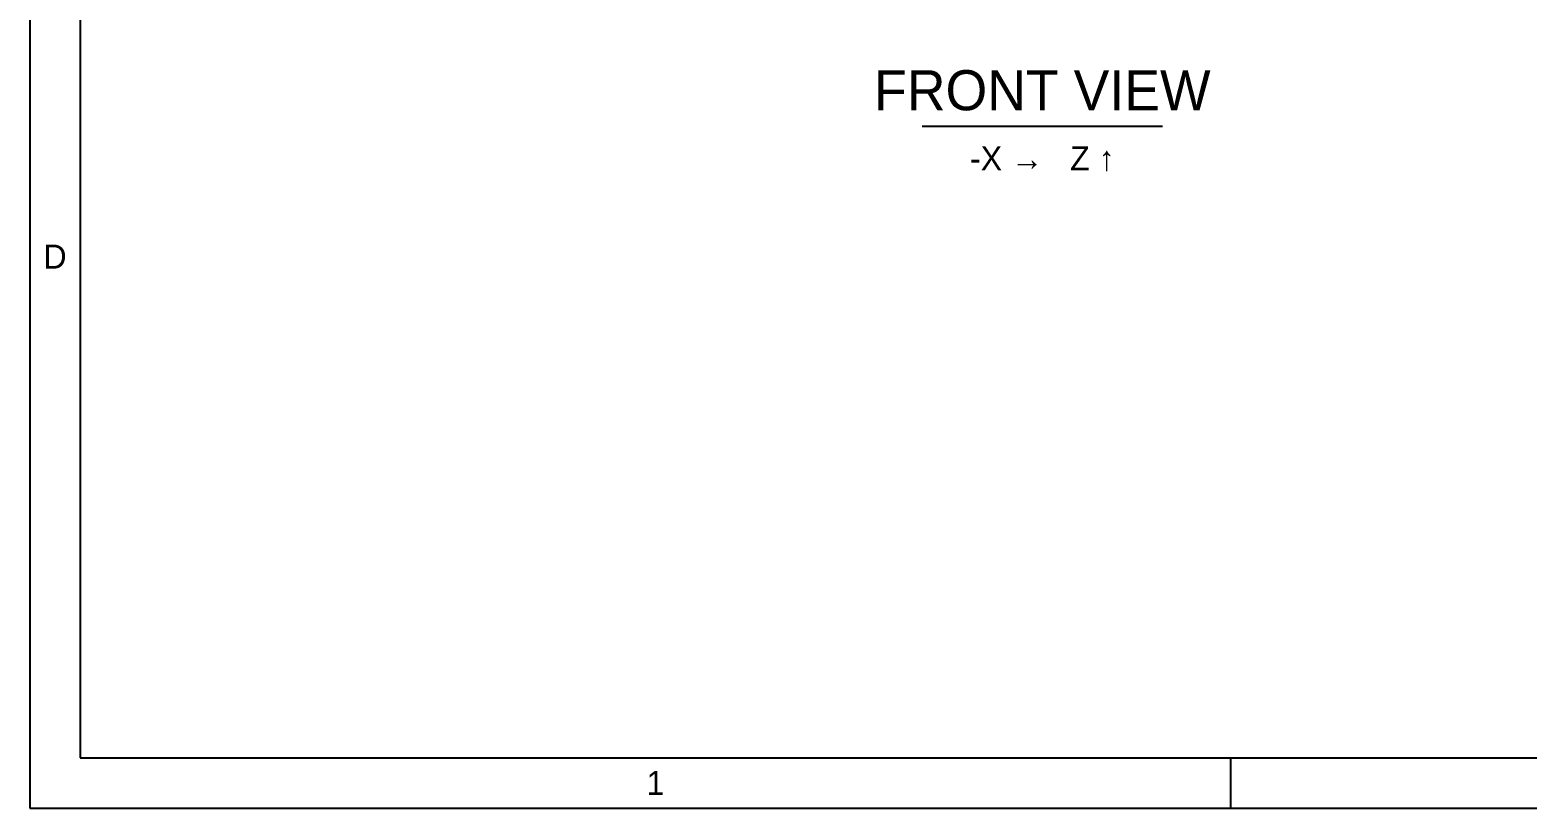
# Model space of a CAD drawing. Header units: millimetres. Extents: x 5 to 601, y 5 to 415.
# Drawn here: x 5 to 154.4, y 5 to 82.6 of the extents above; entities that cross this region are included whole.
import ezdxf
from ezdxf.enums import TextEntityAlignment as Align

# ---------------------------------------------------------------- set-up
doc = ezdxf.new("R2010")
doc.units = ezdxf.units.MM
for name, color, linetype in [('FRAME', 7, 'CONTINUOUS'), ('TEXT', 3, 'CONTINUOUS'), ('TITLE', 7, 'CONTINUOUS')]:
    doc.layers.add(name, color=color, linetype=linetype)

msp = doc.modelspace()

# ---------------------------------------------------------------- linework, layer by layer
at = {"layer": 'FRAME'}
for p, q in [((10, 410), (10, 10)), ((10, 10), (584, 10))]:
    msp.add_line(p, q, dxfattribs=at)
at = {"layer": 'TEXT'}
msp.add_line((94, 72.995), (118, 72.995), dxfattribs=at)
at = {"layer": 'TITLE'}
for p, q in [((5, 415), (5, 5)), ((124.8, 5), (124.8, 10)), ((5, 5), (589, 5))]:
    msp.add_line(p, q, dxfattribs=at)

# ---------------------------------------------------------------- texts
at = {"layer": 'TEXT'}
for s, height, p in [('FRONT VIEW', 4, (106, 74.595)), ('-X →   Z ↑', 2.4, (106, 68.595))]:
    msp.add_text(s, height=height, dxfattribs=at).set_placement(p, align=Align.CENTER)
at = {"layer": 'TITLE'}
for s, p in [('D', (7.5, 60)), ('1', (67.4, 7.5))]:
    msp.add_text(s, height=2.4, dxfattribs=at).set_placement(p, align=Align.MIDDLE_CENTER)

doc.saveas('drawing.dxf')
